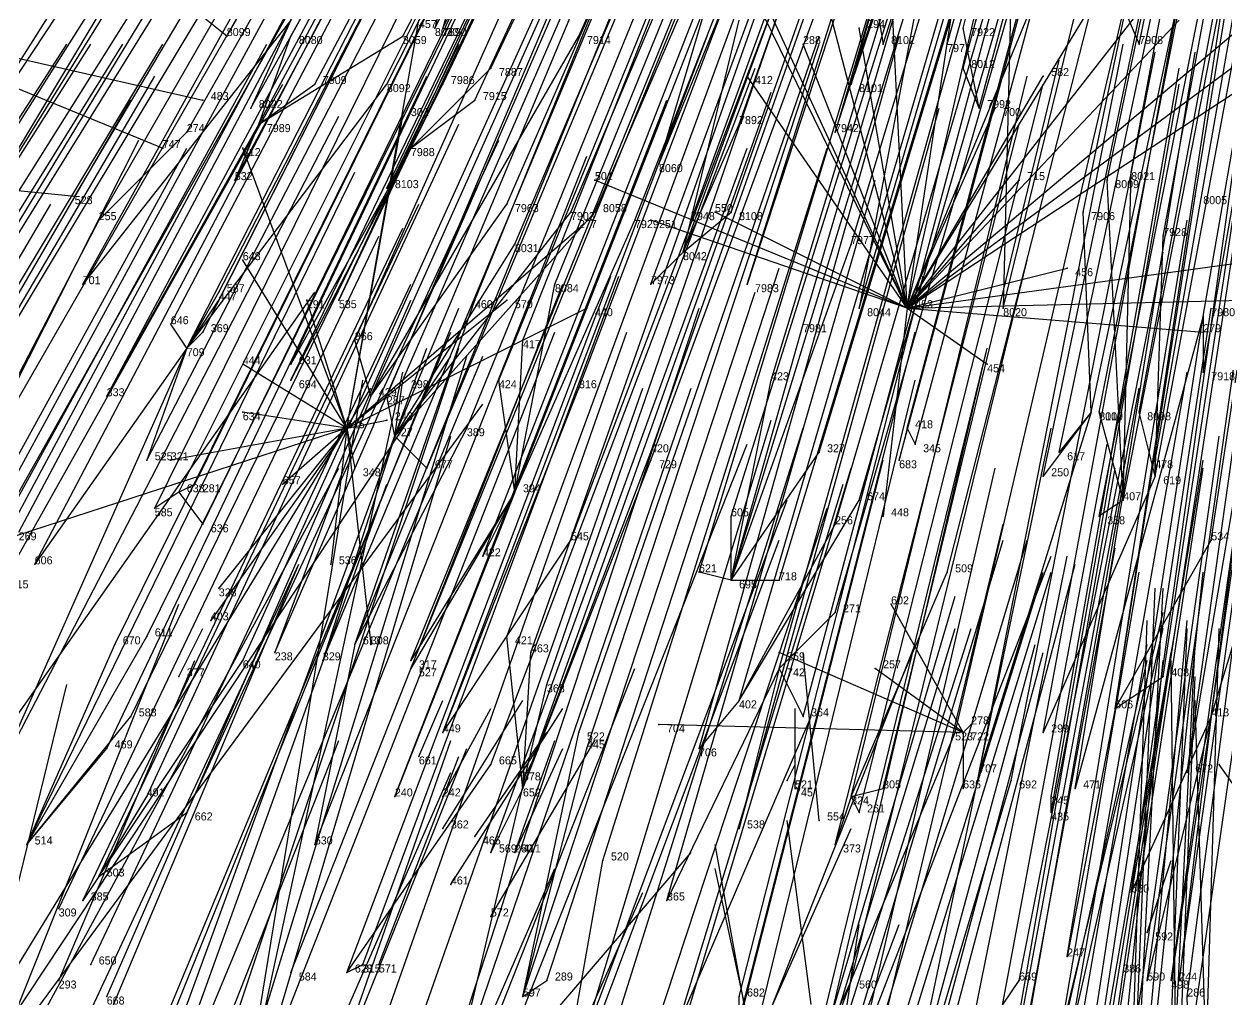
# Model space of a CAD drawing. Extents: x -0.5 to 0.59, y -0.5 to 0.59.
# Drawn here: x -0.2053 to -0.055, y -0.4354 to -0.3135 of the extents above; entities that cross this region are included whole.
import ezdxf

# ---------------------------------------------------------------- set-up
doc = ezdxf.new("R2010")
doc.units = 0
for name, color, linetype in [('Facilities', 3, 'CONTINUOUS'), ('Facilities_lines', 3, 'CONTINUOUS'), ('Normals', 1, 'CONTINUOUS'), ('Source_points', 5, 'CONTINUOUS'), ('Text', 3, 'CONTINUOUS')]:
    doc.layers.add(name, color=color, linetype=linetype)

msp = doc.modelspace()

# ---------------------------------------------------------------- linework, layer by layer
at = {"layer": 'Facilities', "color": 3}
for p in [(-0.18, -0.315, -0.907), (-0.09, -0.316, -0.823), (-0.086, -0.324, -0.838), (-0.176, -0.326, -0.926), (-0.157, -0.329, -0.912), (-0.196, -0.338, -0.977), (-0.123, -0.342, -0.91), (-0.095, -0.349, -1.25), (-0.058, -0.35, -0.886), (-0.185, -0.354, -1), (-0.162, -0.36, -0.986), (-0.072, -0.362, -0.923), (-0.165, -0.364, -1.25), (-0.159, -0.365, -0.995), (-0.095, -0.364, -0.94), (-0.064, -0.37, -0.939), (-0.186, -0.372, -1.039), (-0.144, -0.372, -0.996), (-0.068, -0.373, -0.947), (-0.117, -0.383, -1.002), (-0.164, -0.391, -1.06), (-0.186, -0.395, -1.25), (-0.111, -0.394, -1.024), (-0.116, -0.398, -1.036), (-0.069, -0.399, -1.012), (-0.057, -0.4, -1.009), (-0.153, -0.402, -1.076), (-0.088, -0.402, -1.25), (-0.156, -0.405, -1.25), (-0.143, -0.408, -1.25), (-0.11, -0.408, -1.25), (-0.153, -0.41, -1.25), (-0.143, -0.409, -1.084), (-0.109, -0.409, -1.25), (-0.102, -0.41, -1.058), (-0.106, -0.413, -1.25), (-0.077, -0.412, -1.049), (-0.153, -0.414, -1.25), (-0.205, -0.416, -1.159), (-0.149, -0.415, -1.25), (-0.144, -0.417, -1.25), (-0.196, -0.42, -1.159), (-0.152, -0.421, -1.25), (-0.201, -0.424, -1.174), (-0.147, -0.425, -1.25), (-0.065, -0.427, -1.25), (-0.197, -0.431, -1.184), (-0.161, -0.431, -1.25), (-0.172, -0.432, -1.162), (-0.165, -0.432, -1.156), (-0.201, -0.433, -1.25), (-0.102, -0.433, -1.113), (-0.195, -0.435, -1.193), (-0.143, -0.435, -1.145)]:
    msp.add_point(p, dxfattribs=at)
at = {"layer": 'Facilities_lines', "color": 3}
for p, q in [((-0.146, -0.278, -0.785), (-0.154, -0.314, -0.875)), ((-0.096, -0.288, -0.759), (-0.115, -0.346, -0.912)), ((-0.095, -0.349, -1.25), (-0.052, -0.294, -1.25)), ((-0.091, -0.296, -0.774), (-0.101, -0.349, -0.908)), ((-0.095, -0.349, -1.25), (-0.087, -0.296, -1.25)), ((-0.095, -0.349, -1.25), (-0.108, -0.299, -1.25)), ((-0.095, -0.349, -1.25), (-0.119, -0.3, -1.25)), ((-0.095, -0.349, -1.25), (-0.038, -0.301, -1.25)), ((-0.15, -0.303, -0.845), (-0.153, -0.314, -0.874)), ((-0.095, -0.349, -1.25), (-0.076, -0.303, -1.25)), ((-0.118, -0.304, -0.814), (-0.126, -0.331, -0.886)), ((-0.095, -0.349, -1.25), (-0.114, -0.308, -1.25)), ((-0.095, -0.349, -1.25), (-0.097, -0.308, -1.25)), ((-0.095, -0.349, -1.25), (-0.07, -0.308, -1.25)), ((-0.082, -0.308, -0.797), (-0.083, -0.349, -0.898)), ((-0.095, -0.349, -1.25), (-0.041, -0.309, -1.25)), ((-0.069, -0.309, -0.792), (-0.066, -0.316, -0.807)), ((-0.18, -0.315, -0.907), (-0.185, -0.311, -0.904)), ((-0.099, -0.31, -0.813), (-0.104, -0.327, -0.857)), ((-0.099, -0.31, -0.813), (-0.102, -0.321, -0.843)), ((-0.099, -0.31, -0.813), (-0.098, -0.316, -0.827)), ((-0.095, -0.349, -1.25), (-0.086, -0.31, -1.25)), ((-0.227, -0.313, -1.25), (-0.183, -0.323, -1.25)), ((-0.227, -0.313, -1.25), (-0.188, -0.329, -1.25)), ((-0.172, -0.313, -0.892), (-0.198, -0.346, -0.996)), ((-0.172, -0.313, -0.892), (-0.177, -0.324, -0.922)), ((-0.165, -0.364, -1.25), (-0.156, -0.313, -1.25)), ((-0.123, -0.342, -0.91), (-0.116, -0.313, -0.834)), ((-0.095, -0.349, -1.25), (-0.101, -0.314, -1.25)), ((-0.095, -0.349, -1.25), (-0.061, -0.313, -1.25)), ((-0.086, -0.324, -0.838), (-0.088, -0.314, -0.815)), ((-0.176, -0.326, -0.926), (-0.158, -0.315, -0.881)), ((-0.176, -0.326, -0.926), (-0.172, -0.315, -0.897)), ((-0.162, -0.36, -0.986), (-0.136, -0.315, -0.858)), ((-0.095, -0.349, -1.25), (-0.108, -0.316, -1.25)), ((-0.157, -0.329, -0.912), (-0.147, -0.319, -0.879)), ((-0.095, -0.349, -1.25), (-0.115, -0.32, -1.25)), ((-0.095, -0.349, -1.25), (-0.078, -0.32, -1.25)), ((-0.086, -0.324, -0.838), (-0.088, -0.319, -0.827)), ((-0.185, -0.354, -1), (-0.16, -0.321, -0.897)), ((-0.176, -0.326, -0.926), (-0.169, -0.321, -0.906)), ((-0.157, -0.329, -0.912), (-0.153, -0.321, -0.888)), ((-0.157, -0.329, -0.912), (-0.149, -0.323, -0.889)), ((-0.095, -0.349, -1.25), (-0.054, -0.322, -1.25)), ((-0.095, -0.349, -1.25), (-0.084, -0.324, -1.25)), ((-0.176, -0.326, -0.926), (-0.195, -0.36, -1.024)), ((-0.176, -0.326, -0.926), (-0.179, -0.333, -0.945)), ((-0.165, -0.364, -1.25), (-0.158, -0.325, -1.25)), ((-0.123, -0.342, -0.91), (-0.116, -0.326, -0.864)), ((-0.196, -0.338, -0.977), (-0.185, -0.327, -0.939)), ((-0.165, -0.364, -1.25), (-0.178, -0.329, -1.25)), ((-0.157, -0.329, -0.912), (-0.172, -0.358, -0.993)), ((-0.157, -0.329, -0.912), (-0.172, -0.356, -0.987)), ((-0.157, -0.329, -0.912), (-0.166, -0.348, -0.965)), ((-0.157, -0.329, -0.912), (-0.16, -0.334, -0.925)), ((-0.068, -0.373, -0.947), (-0.067, -0.332, -0.847)), ((-0.095, -0.349, -1.25), (-0.134, -0.333, -1.25)), ((-0.095, -0.349, -1.25), (-0.081, -0.333, -1.25)), ((-0.068, -0.373, -0.947), (-0.07, -0.333, -0.851)), ((-0.209, -0.334, -0.984), (-0.199, -0.335, -0.975)), ((-0.069, -0.399, -1.012), (-0.059, -0.335, -0.851)), ((-0.162, -0.36, -0.986), (-0.145, -0.336, -0.915)), ((-0.196, -0.338, -0.977), (-0.222, -0.388, -1.119)), ((-0.159, -0.365, -0.995), (-0.137, -0.337, -0.91)), ((-0.159, -0.365, -0.995), (-0.134, -0.337, -0.906)), ((-0.144, -0.372, -0.996), (-0.129, -0.338, -0.905)), ((-0.095, -0.349, -1.25), (-0.127, -0.338, -1.25)), ((-0.123, -0.342, -0.91), (-0.117, -0.337, -0.892)), ((-0.123, -0.342, -0.91), (-0.122, -0.338, -0.897)), ((-0.095, -0.349, -1.25), (-0.119, -0.337, -1.25)), ((-0.072, -0.362, -0.923), (-0.073, -0.337, -0.862)), ((-0.165, -0.364, -1.25), (-0.136, -0.339, -1.25)), ((-0.159, -0.365, -0.995), (-0.144, -0.341, -0.926)), ((-0.117, -0.383, -1.002), (-0.102, -0.341, -0.889)), ((-0.064, -0.37, -0.939), (-0.063, -0.34, -0.864)), ((-0.123, -0.342, -0.91), (-0.127, -0.346, -0.92)), ((-0.165, -0.364, -1.25), (-0.178, -0.343, -1.25)), ((-0.095, -0.349, -1.25), (-0.051, -0.343, -1.25)), ((-0.095, -0.349, -1.25), (-0.075, -0.344, -1.25)), ((-0.185, -0.354, -1), (-0.181, -0.347, -0.978)), ((-0.144, -0.372, -0.996), (-0.139, -0.346, -0.933)), ((-0.185, -0.354, -1), (-0.181, -0.348, -0.981)), ((-0.165, -0.364, -1.25), (-0.17, -0.348, -1.25)), ((-0.165, -0.364, -1.25), (-0.145, -0.348, -1.25)), ((-0.164, -0.391, -1.06), (-0.149, -0.348, -0.948)), ((-0.095, -0.349, -1.25), (-0.053, -0.348, -1.25)), ((-0.05, -0.348, -0.879), (-0.06, -0.407, -1.028)), ((-0.165, -0.364, -1.25), (-0.135, -0.349, -1.25)), ((-0.095, -0.349, -1.25), (-0.098, -0.375, -1.25)), ((-0.095, -0.349, -1.25), (-0.058, -0.352, -1.25)), ((-0.095, -0.349, -1.25), (-0.085, -0.356, -1.25)), ((-0.058, -0.35, -0.886), (-0.074, -0.409, -1.038)), ((-0.058, -0.35, -0.886), (-0.058, -0.357, -0.905)), ((-0.185, -0.354, -1), (-0.187, -0.351, -0.994)), ((-0.117, -0.383, -1.002), (-0.108, -0.351, -0.919)), ((-0.185, -0.354, -1), (-0.183, -0.352, -0.991)), ((-0.162, -0.36, -0.986), (-0.164, -0.353, -0.973)), ((-0.144, -0.372, -0.996), (-0.143, -0.353, -0.954)), ((-0.185, -0.354, -1), (-0.209, -0.408, -1.145)), ((-0.185, -0.354, -1), (-0.204, -0.381, -1.081)), ((-0.185, -0.354, -1), (-0.19, -0.368, -1.034)), ((-0.165, -0.364, -1.25), (-0.178, -0.356, -1.25)), ((-0.159, -0.365, -0.995), (-0.158, -0.358, -0.978)), ((-0.153, -0.402, -1.076), (-0.136, -0.359, -0.96)), ((-0.144, -0.372, -0.996), (-0.146, -0.358, -0.968)), ((-0.117, -0.383, -1.002), (-0.112, -0.358, -0.938)), ((-0.162, -0.36, -0.986), (-0.174, -0.392, -1.073)), ((-0.159, -0.365, -0.995), (-0.16, -0.36, -0.986)), ((-0.165, -0.364, -1.25), (-0.178, -0.362, -1.25)), ((-0.072, -0.362, -0.923), (-0.086, -0.407, -1.04)), ((-0.072, -0.362, -0.923), (-0.078, -0.37, -0.944)), ((-0.072, -0.362, -0.923), (-0.076, -0.367, -0.938)), ((-0.068, -0.373, -0.947), (-0.071, -0.362, -0.923)), ((-0.064, -0.37, -0.939), (-0.066, -0.362, -0.92)), ((-0.057, -0.4, -1.009), (-0.052, -0.362, -0.916)), ((-0.165, -0.364, -1.25), (-0.16, -0.363, -1.25)), ((-0.165, -0.364, -1.25), (-0.208, -0.378, -1.25)), ((-0.165, -0.364, -1.25), (-0.187, -0.368, -1.25)), ((-0.165, -0.364, -1.25), (-0.182, -0.388, -1.25)), ((-0.165, -0.364, -1.25), (-0.181, -0.384, -1.25)), ((-0.165, -0.364, -1.25), (-0.173, -0.371, -1.25)), ((-0.159, -0.365, -0.995), (-0.168, -0.393, -1.068)), ((-0.165, -0.364, -1.25), (-0.167, -0.381, -1.25)), ((-0.165, -0.364, -1.25), (-0.162, -0.391, -1.25)), ((-0.165, -0.364, -1.25), (-0.164, -0.369, -1.25)), ((-0.164, -0.391, -1.06), (-0.15, -0.364, -0.985)), ((-0.159, -0.365, -0.995), (-0.155, -0.369, -1.001)), ((-0.095, -0.364, -0.94), (-0.096, -0.368, -0.951)), ((-0.095, -0.364, -0.94), (-0.094, -0.366, -0.946)), ((-0.143, -0.409, -1.084), (-0.127, -0.367, -0.97)), ((-0.143, -0.409, -1.084), (-0.127, -0.368, -0.973)), ((-0.117, -0.383, -1.002), (-0.106, -0.367, -0.955)), ((-0.064, -0.37, -0.939), (-0.064, -0.368, -0.935)), ((-0.186, -0.372, -1.039), (-0.184, -0.371, -1.036)), ((-0.064, -0.37, -0.939), (-0.078, -0.402, -1.023)), ((-0.186, -0.372, -1.039), (-0.189, -0.374, -1.048)), ((-0.186, -0.372, -1.039), (-0.183, -0.376, -1.046)), ((-0.144, -0.372, -0.996), (-0.159, -0.41, -1.099)), ((-0.144, -0.372, -0.996), (-0.157, -0.393, -1.058)), ((-0.144, -0.372, -0.996), (-0.157, -0.394, -1.061)), ((-0.144, -0.372, -0.996), (-0.148, -0.38, -1.019)), ((-0.116, -0.398, -1.036), (-0.101, -0.373, -0.965)), ((-0.068, -0.373, -0.947), (-0.071, -0.375, -0.954)), ((-0.117, -0.383, -1.002), (-0.117, -0.375, -0.981)), ((-0.116, -0.398, -1.036), (-0.104, -0.376, -0.974)), ((-0.057, -0.4, -1.009), (-0.05, -0.377, -0.951)), ((-0.153, -0.402, -1.076), (-0.137, -0.378, -1.004)), ((-0.069, -0.399, -1.012), (-0.057, -0.378, -0.955)), ((-0.117, -0.383, -1.002), (-0.121, -0.382, -1.001)), ((-0.117, -0.383, -1.002), (-0.111, -0.383, -0.996)), ((-0.102, -0.41, -1.058), (-0.09, -0.382, -0.98)), ((-0.088, -0.402, -1.25), (-0.097, -0.386, -1.25)), ((-0.111, -0.394, -1.024), (-0.104, -0.387, -1)), ((-0.205, -0.416, -1.159), (-0.19, -0.39, -1.084)), ((-0.143, -0.409, -1.084), (-0.145, -0.39, -1.04)), ((-0.205, -0.416, -1.159), (-0.194, -0.391, -1.09)), ((-0.164, -0.391, -1.06), (-0.169, -0.416, -1.123)), ((-0.143, -0.409, -1.084), (-0.142, -0.392, -1.042)), ((-0.088, -0.402, -1.25), (-0.111, -0.392, -1.25)), ((-0.196, -0.42, -1.159), (-0.178, -0.393, -1.079)), ((-0.111, -0.394, -1.024), (-0.125, -0.423, -1.102)), ((-0.111, -0.394, -1.024), (-0.116, -0.414, -1.074)), ((-0.111, -0.394, -1.024), (-0.108, -0.4, -1.036)), ((-0.088, -0.402, -1.25), (-0.099, -0.394, -1.25)), ((-0.069, -0.399, -1.012), (-0.063, -0.395, -0.999)), ((-0.152, -0.447, -1.18), (-0.14, -0.396, -1.051)), ((-0.116, -0.398, -1.036), (-0.121, -0.404, -1.055)), ((-0.069, -0.399, -1.012), (-0.075, -0.43, -1.091)), ((-0.205, -0.416, -1.159), (-0.192, -0.4, -1.109)), ((-0.088, -0.402, -1.25), (-0.126, -0.401, -1.25)), ((-0.088, -0.402, -1.25), (-0.087, -0.401, -1.25)), ((-0.057, -0.4, -1.009), (-0.067, -0.422, -1.068)), ((-0.057, -0.4, -1.009), (-0.065, -0.433, -1.094)), ((-0.057, -0.4, -1.009), (-0.062, -0.433, -1.094)), ((-0.057, -0.4, -1.009), (-0.061, -0.433, -1.093)), ((-0.143, -0.435, -1.145), (-0.136, -0.402, -1.062)), ((-0.102, -0.433, -1.113), (-0.089, -0.402, -1.03)), ((-0.088, -0.402, -1.25), (-0.088, -0.409, -1.25)), ((-0.205, -0.416, -1.159), (-0.195, -0.404, -1.121)), ((-0.143, -0.435, -1.145), (-0.135, -0.404, -1.065)), ((-0.165, -0.432, -1.156), (-0.147, -0.406, -1.078)), ((-0.049, -0.416, -1.25), (-0.056, -0.406, -1.25)), ((-0.096, -0.455, -1.162), (-0.082, -0.408, -1.041)), ((-0.196, -0.42, -1.159), (-0.19, -0.41, -1.13)), ((-0.143, -0.409, -1.084), (-0.147, -0.417, -1.105)), ((-0.102, -0.41, -1.058), (-0.104, -0.416, -1.072)), ((-0.102, -0.41, -1.058), (-0.098, -0.409, -1.051)), ((-0.102, -0.41, -1.058), (-0.101, -0.412, -1.06)), ((-0.077, -0.412, -1.049), (-0.077, -0.41, -1.044)), ((-0.196, -0.42, -1.159), (-0.185, -0.412, -1.13)), ((-0.144, -0.417, -1.25), (-0.144, -0.417, -1.25)), ((-0.139, -0.452, -1.182), (-0.133, -0.418, -1.096)), ((-0.196, -0.42, -1.159), (-0.198, -0.423, -1.167)), ((-0.165, -0.432, -1.156), (-0.163, -0.431, -1.153)), ((-0.072, -0.46, -1.165), (-0.068, -0.432, -1.093)), ((-0.143, -0.435, -1.145), (-0.14, -0.433, -1.137)), ((-0.102, -0.433, -1.113), (-0.107, -0.444, -1.142)), ((-0.102, -0.433, -1.113), (-0.106, -0.444, -1.142)), ((-0.096, -0.455, -1.162), (-0.081, -0.433, -1.101)), ((-0.116, -0.448, -1.157), (-0.116, -0.435, -1.125)), ((-0.059, -0.468, -1.179), (-0.06, -0.435, -1.097))]:
    msp.add_line(p, q, dxfattribs=at)
at = {"layer": 'Normals', "color": 1}
for p, q in [((-0.088, -0.314, -0.815), (-0.065, -0.224, -0.852)), ((-0.066, -0.316, -0.807), (-0.047, -0.225, -0.844)), ((-0.098, -0.316, -0.827), (-0.069, -0.227, -0.863)), ((-0.09, -0.316, -0.823), (-0.065, -0.227, -0.858)), ((-0.088, -0.319, -0.827), (-0.064, -0.229, -0.863)), ((-0.154, -0.314, -0.875), (-0.112, -0.231, -0.912)), ((-0.153, -0.314, -0.874), (-0.112, -0.231, -0.912)), ((-0.136, -0.315, -0.858), (-0.098, -0.23, -0.895)), ((-0.18, -0.315, -0.907), (-0.133, -0.234, -0.943)), ((-0.172, -0.315, -0.897), (-0.127, -0.234, -0.934)), ((-0.158, -0.315, -0.881), (-0.115, -0.233, -0.918)), ((-0.102, -0.321, -0.843), (-0.072, -0.233, -0.879)), ((-0.086, -0.324, -0.838), (-0.062, -0.234, -0.874)), ((-0.147, -0.319, -0.879), (-0.107, -0.235, -0.916)), ((-0.153, -0.321, -0.888), (-0.113, -0.237, -0.925)), ((-0.169, -0.321, -0.906), (-0.125, -0.238, -0.943)), ((-0.16, -0.321, -0.897), (-0.118, -0.238, -0.934)), ((-0.116, -0.326, -0.864), (-0.085, -0.238, -0.901)), ((-0.104, -0.327, -0.857), (-0.075, -0.238, -0.894)), ((-0.149, -0.323, -0.889), (-0.11, -0.239, -0.926)), ((-0.067, -0.332, -0.847), (-0.05, -0.241, -0.884)), ((-0.177, -0.324, -0.922), (-0.132, -0.243, -0.96)), ((-0.07, -0.333, -0.851), (-0.051, -0.242, -0.888)), ((-0.059, -0.335, -0.851), (-0.044, -0.243, -0.888)), ((-0.176, -0.326, -0.926), (-0.132, -0.244, -0.963)), ((-0.185, -0.327, -0.939), (-0.139, -0.246, -0.976)), ((-0.157, -0.329, -0.912), (-0.117, -0.245, -0.949)), ((-0.126, -0.331, -0.886), (-0.091, -0.245, -0.924)), ((-0.073, -0.337, -0.862), (-0.054, -0.246, -0.9)), ((-0.117, -0.337, -0.892), (-0.086, -0.249, -0.929)), ((-0.063, -0.34, -0.864), (-0.046, -0.248, -0.901)), ((-0.16, -0.334, -0.925), (-0.12, -0.25, -0.962)), ((-0.122, -0.338, -0.897), (-0.09, -0.25, -0.934)), ((-0.214, -0.331, -0.984), (-0.164, -0.252, -1.022)), ((-0.179, -0.333, -0.945), (-0.135, -0.251, -0.982)), ((-0.145, -0.336, -0.915), (-0.108, -0.251, -0.952)), ((-0.137, -0.337, -0.91), (-0.101, -0.252, -0.947)), ((-0.134, -0.337, -0.906), (-0.097, -0.251, -0.943)), ((-0.129, -0.338, -0.905), (-0.095, -0.251, -0.941)), ((-0.102, -0.341, -0.889), (-0.075, -0.252, -0.927)), ((-0.209, -0.334, -0.984), (-0.161, -0.254, -1.022)), ((-0.123, -0.342, -0.91), (-0.091, -0.255, -0.947)), ((-0.199, -0.335, -0.975), (-0.152, -0.256, -1.013)), ((-0.144, -0.341, -0.926), (-0.108, -0.256, -0.963)), ((-0.196, -0.338, -0.977), (-0.15, -0.258, -1.014)), ((-0.115, -0.346, -0.912), (-0.087, -0.258, -0.95)), ((-0.058, -0.35, -0.886), (-0.042, -0.258, -0.924)), ((-0.127, -0.346, -0.92), (-0.095, -0.259, -0.958)), ((-0.083, -0.349, -0.898), (-0.061, -0.259, -0.936)), ((-0.139, -0.346, -0.933), (-0.104, -0.26, -0.97)), ((-0.101, -0.349, -0.908), (-0.075, -0.26, -0.946)), ((-0.149, -0.348, -0.948), (-0.114, -0.262, -0.985)), ((-0.108, -0.351, -0.919), (-0.082, -0.263, -0.957)), ((-0.181, -0.347, -0.978), (-0.138, -0.264, -1.015)), ((-0.166, -0.348, -0.965), (-0.127, -0.264, -1.002)), ((-0.198, -0.346, -0.996), (-0.153, -0.265, -1.033)), ((-0.181, -0.348, -0.981), (-0.139, -0.265, -1.018)), ((-0.058, -0.357, -0.905), (-0.042, -0.266, -0.942)), ((-0.143, -0.353, -0.954), (-0.109, -0.267, -0.991)), ((-0.187, -0.351, -0.994), (-0.144, -0.269, -1.032)), ((-0.183, -0.352, -0.991), (-0.141, -0.269, -1.028)), ((-0.164, -0.353, -0.973), (-0.126, -0.268, -1.009)), ((-0.112, -0.358, -0.938), (-0.085, -0.269, -0.975)), ((-0.185, -0.354, -1), (-0.143, -0.272, -1.037)), ((-0.172, -0.356, -0.987), (-0.132, -0.272, -1.025)), ((-0.146, -0.358, -0.968), (-0.111, -0.272, -1.005)), ((-0.136, -0.359, -0.96), (-0.103, -0.272, -0.997)), ((-0.072, -0.362, -0.923), (-0.053, -0.272, -0.961)), ((-0.071, -0.362, -0.923), (-0.053, -0.271, -0.961)), ((-0.066, -0.362, -0.92), (-0.049, -0.271, -0.957)), ((-0.158, -0.358, -0.978), (-0.121, -0.273, -1.015)), ((-0.172, -0.358, -0.993), (-0.132, -0.275, -1.031)), ((-0.162, -0.36, -0.986), (-0.124, -0.275, -1.023)), ((-0.16, -0.36, -0.986), (-0.124, -0.275, -1.023)), ((-0.095, -0.364, -0.94), (-0.071, -0.274, -0.978)), ((-0.195, -0.36, -1.024), (-0.151, -0.278, -1.061)), ((-0.15, -0.364, -0.985), (-0.115, -0.278, -1.022)), ((-0.106, -0.367, -0.955), (-0.079, -0.278, -0.992)), ((-0.094, -0.366, -0.946), (-0.07, -0.277, -0.984)), ((-0.076, -0.367, -0.938), (-0.057, -0.277, -0.975)), ((-0.064, -0.368, -0.935), (-0.048, -0.277, -0.972)), ((-0.218, -0.358, -1.048), (-0.17, -0.279, -1.085)), ((-0.159, -0.365, -0.995), (-0.123, -0.279, -1.032)), ((-0.127, -0.367, -0.97), (-0.096, -0.279, -1.007)), ((-0.096, -0.368, -0.951), (-0.072, -0.279, -0.989)), ((-0.078, -0.37, -0.944), (-0.059, -0.279, -0.981)), ((-0.064, -0.37, -0.939), (-0.047, -0.279, -0.976)), ((-0.127, -0.368, -0.973), (-0.095, -0.281, -1.01)), ((-0.068, -0.373, -0.947), (-0.05, -0.281, -0.984)), ((-0.155, -0.369, -1.001), (-0.119, -0.283, -1.038)), ((-0.101, -0.373, -0.965), (-0.075, -0.283, -1.002)), ((-0.071, -0.375, -0.954), (-0.053, -0.284, -0.991)), ((-0.19, -0.368, -1.034), (-0.147, -0.285, -1.071)), ((-0.144, -0.372, -0.996), (-0.11, -0.285, -1.033)), ((-0.228, -0.365, -1.075), (-0.179, -0.286, -1.113)), ((-0.117, -0.375, -0.981), (-0.089, -0.286, -1.019)), ((-0.104, -0.376, -0.974), (-0.078, -0.287, -1.012)), ((-0.057, -0.378, -0.955), (-0.043, -0.286, -0.992)), ((-0.232, -0.367, -1.085), (-0.182, -0.288, -1.122)), ((-0.186, -0.372, -1.039), (-0.144, -0.288, -1.075)), ((-0.184, -0.371, -1.036), (-0.143, -0.288, -1.073)), ((-0.189, -0.374, -1.048), (-0.148, -0.291, -1.085)), ((-0.137, -0.378, -1.004), (-0.104, -0.291, -1.042)), ((-0.229, -0.371, -1.091), (-0.18, -0.293, -1.129)), ((-0.208, -0.373, -1.068), (-0.164, -0.292, -1.106)), ((-0.183, -0.376, -1.046), (-0.142, -0.292, -1.082)), ((-0.148, -0.38, -1.019), (-0.114, -0.293, -1.056)), ((-0.121, -0.382, -1.001), (-0.094, -0.293, -1.038)), ((-0.09, -0.382, -0.98), (-0.067, -0.292, -1.017)), ((-0.111, -0.383, -0.996), (-0.084, -0.294, -1.033)), ((-0.206, -0.377, -1.075), (-0.163, -0.296, -1.112)), ((-0.117, -0.383, -1.002), (-0.09, -0.295, -1.039)), ((-0.104, -0.387, -1), (-0.078, -0.297, -1.038)), ((-0.204, -0.381, -1.081), (-0.161, -0.299, -1.118)), ((-0.244, -0.377, -1.123), (-0.193, -0.3, -1.16)), ((-0.21, -0.382, -1.09), (-0.166, -0.3, -1.127)), ((-0.145, -0.39, -1.04), (-0.113, -0.303, -1.077)), ((-0.063, -0.395, -0.999), (-0.049, -0.303, -1.036)), ((-0.227, -0.385, -1.116), (-0.179, -0.305, -1.153)), ((-0.164, -0.391, -1.06), (-0.129, -0.305, -1.097)), ((-0.142, -0.392, -1.042), (-0.111, -0.304, -1.079)), ((-0.111, -0.394, -1.024), (-0.086, -0.305, -1.061)), ((-0.222, -0.388, -1.119), (-0.176, -0.308, -1.156)), ((-0.215, -0.388, -1.11), (-0.17, -0.308, -1.147)), ((-0.194, -0.391, -1.09), (-0.153, -0.308, -1.128)), ((-0.19, -0.39, -1.084), (-0.149, -0.307, -1.121)), ((-0.174, -0.392, -1.073), (-0.137, -0.307, -1.11)), ((-0.168, -0.393, -1.068), (-0.132, -0.307, -1.105)), ((-0.157, -0.393, -1.058), (-0.122, -0.307, -1.095)), ((-0.157, -0.394, -1.061), (-0.122, -0.308, -1.098)), ((-0.069, -0.399, -1.012), (-0.055, -0.307, -1.049)), ((-0.057, -0.4, -1.009), (-0.044, -0.308, -1.046)), ((-0.236, -0.388, -1.134), (-0.187, -0.309, -1.171)), ((-0.178, -0.393, -1.079), (-0.14, -0.309, -1.116)), ((-0.14, -0.396, -1.051), (-0.11, -0.309, -1.088)), ((-0.116, -0.398, -1.036), (-0.09, -0.309, -1.074)), ((-0.108, -0.4, -1.036), (-0.084, -0.31, -1.072)), ((-0.078, -0.402, -1.023), (-0.061, -0.31, -1.06)), ((-0.089, -0.402, -1.03), (-0.068, -0.312, -1.067)), ((-0.101, -0.314, -1.25), (-0.101, -0.314, -1.15)), ((-0.153, -0.402, -1.076), (-0.12, -0.315, -1.113)), ((-0.136, -0.402, -1.062), (-0.106, -0.315, -1.099)), ((-0.121, -0.404, -1.055), (-0.096, -0.315, -1.092)), ((-0.06, -0.407, -1.028), (-0.047, -0.315, -1.066)), ((-0.25, -0.394, -1.166), (-0.2, -0.316, -1.203)), ((-0.247, -0.395, -1.163), (-0.197, -0.316, -1.2)), ((-0.242, -0.395, -1.157), (-0.193, -0.316, -1.194)), ((-0.236, -0.396, -1.153), (-0.188, -0.316, -1.189)), ((-0.22, -0.398, -1.136), (-0.175, -0.316, -1.173)), ((-0.192, -0.4, -1.109), (-0.151, -0.316, -1.145)), ((-0.135, -0.404, -1.065), (-0.106, -0.316, -1.102)), ((-0.108, -0.316, -1.25), (-0.108, -0.316, -1.15)), ((-0.086, -0.407, -1.04), (-0.068, -0.316, -1.077)), ((-0.082, -0.408, -1.041), (-0.064, -0.317, -1.078)), ((-0.074, -0.409, -1.038), (-0.059, -0.317, -1.076)), ((-0.098, -0.409, -1.051), (-0.076, -0.318, -1.087)), ((-0.236, -0.4, -1.161), (-0.189, -0.32, -1.198)), ((-0.195, -0.404, -1.121), (-0.155, -0.32, -1.158)), ((-0.147, -0.406, -1.078), (-0.114, -0.319, -1.115)), ((-0.115, -0.32, -1.25), (-0.115, -0.32, -1.15)), ((-0.102, -0.41, -1.058), (-0.08, -0.32, -1.094)), ((-0.078, -0.32, -1.25), (-0.078, -0.32, -1.15)), ((-0.077, -0.41, -1.044), (-0.061, -0.319, -1.082)), ((-0.219, -0.403, -1.146), (-0.173, -0.321, -1.182)), ((-0.101, -0.412, -1.06), (-0.078, -0.321, -1.096)), ((-0.077, -0.412, -1.049), (-0.061, -0.321, -1.087)), ((-0.239, -0.404, -1.173), (-0.192, -0.323, -1.209)), ((-0.183, -0.323, -1.25), (-0.183, -0.323, -1.15)), ((-0.159, -0.41, -1.099), (-0.125, -0.323, -1.136)), ((-0.143, -0.409, -1.084), (-0.112, -0.322, -1.121)), ((-0.116, -0.414, -1.074), (-0.091, -0.324, -1.11)), ((-0.084, -0.324, -1.25), (-0.084, -0.324, -1.15)), ((-0.209, -0.408, -1.145), (-0.166, -0.325, -1.182)), ((-0.19, -0.41, -1.13), (-0.151, -0.326, -1.167)), ((-0.158, -0.325, -1.25), (-0.158, -0.325, -1.15)), ((-0.104, -0.416, -1.072), (-0.081, -0.326, -1.109)), ((-0.236, -0.417, -1.197), (-0.191, -0.328, -1.212)), ((-0.23, -0.411, -1.177), (-0.185, -0.329, -1.213)), ((-0.188, -0.329, -1.25), (-0.188, -0.329, -1.15)), ((-0.185, -0.412, -1.13), (-0.146, -0.328, -1.167)), ((-0.178, -0.329, -1.25), (-0.178, -0.329, -1.15)), ((-0.147, -0.417, -1.105), (-0.115, -0.329, -1.142)), ((-0.133, -0.418, -1.096), (-0.105, -0.329, -1.133)), ((-0.169, -0.416, -1.123), (-0.135, -0.33, -1.16)), ((-0.067, -0.422, -1.068), (-0.054, -0.33, -1.106)), ((-0.205, -0.416, -1.159), (-0.164, -0.332, -1.196)), ((-0.134, -0.333, -1.25), (-0.134, -0.333, -1.15)), ((-0.125, -0.423, -1.102), (-0.099, -0.333, -1.139)), ((-0.081, -0.333, -1.25), (-0.081, -0.333, -1.15)), ((-0.251, -0.419, -1.22), (-0.202, -0.336, -1.193)), ((-0.196, -0.42, -1.159), (-0.156, -0.336, -1.196)), ((-0.127, -0.338, -1.25), (-0.127, -0.338, -1.15)), ((-0.119, -0.337, -1.25), (-0.119, -0.337, -1.15)), ((-0.075, -0.43, -1.091), (-0.06, -0.338, -1.128)), ((-0.198, -0.423, -1.167), (-0.158, -0.339, -1.205)), ((-0.136, -0.339, -1.25), (-0.136, -0.339, -1.15)), ((-0.201, -0.424, -1.174), (-0.161, -0.34, -1.211)), ((-0.068, -0.432, -1.093), (-0.054, -0.34, -1.13)), ((-0.065, -0.433, -1.094), (-0.052, -0.341, -1.131)), ((-0.062, -0.433, -1.094), (-0.049, -0.341, -1.131)), ((-0.061, -0.433, -1.093), (-0.048, -0.341, -1.13)), ((-0.081, -0.433, -1.101), (-0.063, -0.342, -1.139)), ((-0.178, -0.343, -1.25), (-0.178, -0.343, -1.15)), ((-0.14, -0.433, -1.137), (-0.111, -0.344, -1.174)), ((-0.102, -0.433, -1.113), (-0.08, -0.343, -1.15)), ((-0.075, -0.344, -1.25), (-0.075, -0.344, -1.15)), ((-0.06, -0.435, -1.097), (-0.048, -0.343, -1.134)), ((-0.165, -0.432, -1.156), (-0.132, -0.345, -1.193)), ((-0.163, -0.431, -1.153), (-0.131, -0.345, -1.191)), ((-0.116, -0.435, -1.125), (-0.093, -0.345, -1.162)), ((-0.226, -0.428, -1.209), (-0.169, -0.347, -1.226)), ((-0.197, -0.431, -1.184), (-0.157, -0.346, -1.218)), ((-0.172, -0.432, -1.162), (-0.138, -0.346, -1.2)), ((-0.143, -0.435, -1.145), (-0.114, -0.347, -1.182)), ((-0.195, -0.435, -1.193), (-0.157, -0.348, -1.221)), ((-0.17, -0.348, -1.25), (-0.17, -0.348, -1.15)), ((-0.145, -0.348, -1.25), (-0.145, -0.348, -1.15)), ((-0.187, -0.438, -1.191), (-0.151, -0.349, -1.218)), ((-0.15, -0.437, -1.155), (-0.121, -0.349, -1.193)), ((-0.135, -0.349, -1.25), (-0.135, -0.349, -1.15)), ((-0.095, -0.349, -1.25), (-0.095, -0.349, -1.15)), ((-0.072, -0.441, -1.118), (-0.058, -0.35, -1.155)), ((-0.071, -0.441, -1.117), (-0.057, -0.349, -1.154)), ((-0.189, -0.441, -1.2), (-0.152, -0.352, -1.227)), ((-0.174, -0.441, -1.186), (-0.139, -0.352, -1.215)), ((-0.161, -0.44, -1.171), (-0.13, -0.352, -1.208)), ((-0.117, -0.442, -1.144), (-0.094, -0.352, -1.181)), ((-0.058, -0.352, -1.25), (-0.058, -0.352, -1.15)), ((-0.189, -0.447, -1.214), (-0.155, -0.354, -1.228)), ((-0.182, -0.447, -1.206), (-0.151, -0.354, -1.229)), ((-0.107, -0.444, -1.142), (-0.085, -0.354, -1.179)), ((-0.106, -0.444, -1.142), (-0.085, -0.354, -1.18)), ((-0.207, -0.438, -1.212), (-0.152, -0.355, -1.224)), ((-0.185, -0.444, -1.204), (-0.148, -0.355, -1.23)), ((-0.179, -0.449, -1.208), (-0.15, -0.355, -1.227)), ((-0.178, -0.356, -1.25), (-0.178, -0.356, -1.15)), ((-0.085, -0.356, -1.25), (-0.085, -0.356, -1.15)), ((-0.179, -0.454, -1.222), (-0.158, -0.357, -1.221)), ((-0.076, -0.448, -1.137), (-0.06, -0.357, -1.174)), ((-0.214, -0.444, -1.233), (-0.162, -0.359, -1.227)), ((-0.179, -0.456, -1.225), (-0.163, -0.358, -1.209)), ((-0.16, -0.45, -1.195), (-0.128, -0.359, -1.218)), ((-0.152, -0.447, -1.18), (-0.122, -0.359, -1.217)), ((-0.116, -0.448, -1.157), (-0.094, -0.358, -1.194)), ((-0.083, -0.45, -1.144), (-0.066, -0.359, -1.181)), ((-0.207, -0.441, -1.218), (-0.148, -0.361, -1.227)), ((-0.178, -0.362, -1.25), (-0.178, -0.362, -1.15)), ((-0.16, -0.363, -1.25), (-0.16, -0.363, -1.15)), ((-0.139, -0.452, -1.182), (-0.112, -0.363, -1.218)), ((-0.18, -0.459, -1.232), (-0.152, -0.365, -1.21)), ((-0.165, -0.364, -1.25), (-0.165, -0.364, -1.15)), ((-0.136, -0.453, -1.182), (-0.108, -0.364, -1.219)), ((-0.096, -0.455, -1.162), (-0.077, -0.364, -1.2)), ((-0.069, -0.457, -1.156), (-0.056, -0.365, -1.193)), ((-0.151, -0.457, -1.204), (-0.115, -0.366, -1.225)), ((-0.087, -0.457, -1.163), (-0.07, -0.366, -1.2)), ((-0.187, -0.368, -1.25), (-0.187, -0.368, -1.15)), ((-0.121, -0.458, -1.184), (-0.098, -0.368, -1.222)), ((-0.073, -0.459, -1.162), (-0.058, -0.368, -1.2)), ((-0.062, -0.458, -1.156), (-0.049, -0.367, -1.194)), ((-0.211, -0.452, -1.247), (-0.166, -0.369, -1.215)), ((-0.164, -0.369, -1.25), (-0.164, -0.369, -1.15)), ((-0.129, -0.459, -1.193), (-0.102, -0.369, -1.225)), ((-0.105, -0.46, -1.178), (-0.084, -0.369, -1.216)), ((-0.085, -0.46, -1.169), (-0.069, -0.369, -1.207)), ((-0.072, -0.46, -1.165), (-0.058, -0.369, -1.203)), ((-0.191, -0.457, -1.239), (-0.16, -0.371, -1.199)), ((-0.173, -0.371, -1.25), (-0.173, -0.371, -1.15)), ((-0.132, -0.466, -1.21), (-0.103, -0.371, -1.225)), ((-0.084, -0.462, -1.174), (-0.068, -0.371, -1.211)), ((-0.145, -0.466, -1.221), (-0.11, -0.373, -1.224)), ((-0.136, -0.468, -1.22), (-0.105, -0.374, -1.227)), ((-0.098, -0.375, -1.25), (-0.098, -0.375, -1.15)), ((-0.105, -0.468, -1.2), (-0.083, -0.376, -1.231)), ((-0.146, -0.471, -1.232), (-0.111, -0.378, -1.222)), ((-0.111, -0.471, -1.211), (-0.083, -0.378, -1.234)), ((-0.108, -0.471, -1.209), (-0.08, -0.378, -1.231)), ((-0.113, -0.473, -1.25), (-0.077, -0.38, -1.242)), ((-0.094, -0.474, -1.209), (-0.075, -0.38, -1.237)), ((-0.086, -0.471, -1.198), (-0.069, -0.379, -1.231)), ((-0.206, -0.456, -1.25), (-0.171, -0.381, -1.193)), ((-0.203, -0.457, -1.25), (-0.171, -0.381, -1.192)), ((-0.167, -0.381, -1.25), (-0.167, -0.381, -1.15)), ((-0.099, -0.475, -1.213), (-0.074, -0.381, -1.236)), ((-0.107, -0.475, -1.219), (-0.078, -0.382, -1.237)), ((-0.106, -0.476, -1.22), (-0.077, -0.382, -1.238)), ((-0.082, -0.476, -1.207), (-0.066, -0.382, -1.239)), ((-0.068, -0.477, -1.205), (-0.058, -0.382, -1.235)), ((-0.181, -0.384, -1.25), (-0.181, -0.384, -1.15)), ((-0.068, -0.48, -1.211), (-0.063, -0.384, -1.238)), ((-0.068, -0.48, -1.212), (-0.064, -0.384, -1.239)), ((-0.21, -0.446, -1.25), (-0.186, -0.386, -1.174)), ((-0.117, -0.48, -1.235), (-0.089, -0.385, -1.247)), ((-0.097, -0.386, -1.25), (-0.097, -0.386, -1.15)), ((-0.086, -0.482, -1.224), (-0.063, -0.387, -1.244)), ((-0.186, -0.395, -1.25), (-0.183, -0.389, -1.15)), ((-0.182, -0.388, -1.25), (-0.182, -0.388, -1.15)), ((-0.118, -0.484, -1.25), (-0.089, -0.389, -1.26)), ((-0.117, -0.483, -1.244), (-0.087, -0.389, -1.252)), ((-0.085, -0.486, -1.25), (-0.063, -0.389, -1.253)), ((-0.069, -0.485, -1.224), (-0.06, -0.388, -1.246)), ((-0.068, -0.477, -1.25), (-0.065, -0.388, -1.204)), ((-0.064, -0.488, -1.25), (-0.06, -0.389, -1.237)), ((-0.059, -0.487, -1.226), (-0.056, -0.389, -1.248)), ((-0.162, -0.391, -1.25), (-0.162, -0.391, -1.15)), ((-0.13, -0.482, -1.248), (-0.094, -0.391, -1.228)), ((-0.111, -0.392, -1.25), (-0.111, -0.392, -1.15)), ((-0.106, -0.413, -1.25), (-0.108, -0.392, -1.152)), ((-0.105, -0.487, -1.246), (-0.079, -0.391, -1.253)), ((-0.104, -0.489, -1.25), (-0.078, -0.392, -1.257)), ((-0.082, -0.489, -1.239), (-0.065, -0.391, -1.25)), ((-0.079, -0.49, -1.25), (-0.062, -0.392, -1.25)), ((-0.064, -0.491, -1.25), (-0.059, -0.391, -1.253)), ((-0.201, -0.433, -1.25), (-0.184, -0.393, -1.16)), ((-0.087, -0.49, -1.246), (-0.065, -0.393, -1.248)), ((-0.073, -0.492, -1.244), (-0.063, -0.393, -1.253)), ((-0.061, -0.478, -1.25), (-0.062, -0.393, -1.197)), ((-0.159, -0.47, -1.239), (-0.129, -0.394, -1.181)), ((-0.099, -0.394, -1.25), (-0.099, -0.394, -1.15)), ((-0.063, -0.495, -1.246), (-0.059, -0.395, -1.251)), ((-0.21, -0.437, -1.25), (-0.2, -0.396, -1.159)), ((-0.156, -0.405, -1.25), (-0.153, -0.398, -1.15)), ((-0.153, -0.414, -1.25), (-0.143, -0.398, -1.152)), ((-0.056, -0.496, -1.249), (-0.059, -0.398, -1.233)), ((-0.153, -0.41, -1.25), (-0.147, -0.399, -1.151)), ((-0.152, -0.421, -1.25), (-0.138, -0.399, -1.154)), ((-0.109, -0.409, -1.25), (-0.109, -0.399, -1.151)), ((-0.141, -0.479, -1.249), (-0.107, -0.4, -1.199)), ((-0.126, -0.401, -1.25), (-0.126, -0.401, -1.15)), ((-0.087, -0.401, -1.25), (-0.087, -0.401, -1.15)), ((-0.149, -0.415, -1.25), (-0.14, -0.402, -1.151)), ((-0.088, -0.402, -1.25), (-0.088, -0.402, -1.15)), ((-0.181, -0.441, -1.25), (-0.166, -0.403, -1.159)), ((-0.168, -0.449, -1.25), (-0.152, -0.403, -1.162)), ((-0.164, -0.439, -1.25), (-0.15, -0.404, -1.157)), ((-0.147, -0.425, -1.25), (-0.134, -0.403, -1.153)), ((-0.144, -0.417, -1.25), (-0.139, -0.403, -1.151)), ((-0.144, -0.417, -1.25), (-0.138, -0.404, -1.151)), ((-0.143, -0.408, -1.25), (-0.141, -0.404, -1.15)), ((-0.161, -0.431, -1.25), (-0.151, -0.405, -1.154)), ((-0.177, -0.464, -1.25), (-0.152, -0.407, -1.171)), ((-0.11, -0.408, -1.25), (-0.109, -0.406, -1.15)), ((-0.056, -0.406, -1.25), (-0.056, -0.406, -1.15)), ((-0.088, -0.409, -1.25), (-0.088, -0.409, -1.15)), ((-0.107, -0.436, -1.25), (-0.11, -0.413, -1.153)), ((-0.126, -0.468, -1.25), (-0.102, -0.414, -1.169)), ((-0.115, -0.438, -1.25), (-0.119, -0.416, -1.152)), ((-0.146, -0.445, -1.25), (-0.122, -0.417, -1.157)), ((-0.162, -0.472, -1.246), (-0.139, -0.419, -1.165)), ((-0.114, -0.442, -1.25), (-0.119, -0.419, -1.153)), ((-0.065, -0.427, -1.25), (-0.062, -0.418, -1.15)), ((-0.149, -0.469, -1.25), (-0.128, -0.422, -1.164)), ((-0.107, -0.466, -1.25), (-0.101, -0.426, -1.158)), ((-0.107, -0.455, -1.25), (-0.096, -0.426, -1.155))]:
    msp.add_line(p, q, dxfattribs=at)
at = {"layer": 'Source_points', "color": 5}
for p in [(-0.154, -0.314, -0.875), (-0.153, -0.314, -0.874), (-0.101, -0.314, -1.25), (-0.088, -0.314, -0.815), (-0.172, -0.315, -0.897), (-0.158, -0.315, -0.881), (-0.136, -0.315, -0.858), (-0.108, -0.316, -1.25), (-0.098, -0.316, -0.827), (-0.066, -0.316, -0.807), (-0.147, -0.319, -0.879), (-0.115, -0.32, -1.25), (-0.088, -0.319, -0.827), (-0.078, -0.32, -1.25), (-0.169, -0.321, -0.906), (-0.16, -0.321, -0.897), (-0.153, -0.321, -0.888), (-0.102, -0.321, -0.843), (-0.183, -0.323, -1.25), (-0.149, -0.323, -0.889), (-0.177, -0.324, -0.922), (-0.084, -0.324, -1.25), (-0.158, -0.325, -1.25), (-0.116, -0.326, -0.864), (-0.185, -0.327, -0.939), (-0.104, -0.327, -0.857), (-0.188, -0.329, -1.25), (-0.178, -0.329, -1.25), (-0.126, -0.331, -0.886), (-0.067, -0.332, -0.847), (-0.179, -0.333, -0.945), (-0.134, -0.333, -1.25), (-0.081, -0.333, -1.25), (-0.07, -0.333, -0.851), (-0.199, -0.335, -0.975), (-0.16, -0.334, -0.925), (-0.059, -0.335, -0.851), (-0.145, -0.336, -0.915), (-0.137, -0.337, -0.91), (-0.134, -0.337, -0.906), (-0.129, -0.338, -0.905), (-0.127, -0.338, -1.25), (-0.122, -0.338, -0.897), (-0.119, -0.337, -1.25), (-0.117, -0.337, -0.892), (-0.073, -0.337, -0.862), (-0.136, -0.339, -1.25), (-0.144, -0.341, -0.926), (-0.102, -0.341, -0.889), (-0.063, -0.34, -0.864), (-0.178, -0.343, -1.25), (-0.075, -0.344, -1.25), (-0.198, -0.346, -0.996), (-0.181, -0.347, -0.978), (-0.139, -0.346, -0.933), (-0.127, -0.346, -0.92), (-0.115, -0.346, -0.912), (-0.181, -0.348, -0.981), (-0.17, -0.348, -1.25), (-0.166, -0.348, -0.965), (-0.149, -0.348, -0.948), (-0.145, -0.348, -1.25), (-0.135, -0.349, -1.25), (-0.101, -0.349, -0.908), (-0.083, -0.349, -0.898), (-0.187, -0.351, -0.994), (-0.108, -0.351, -0.919), (-0.183, -0.352, -0.991), (-0.164, -0.353, -0.973), (-0.143, -0.353, -0.954), (-0.058, -0.352, -1.25), (-0.178, -0.356, -1.25), (-0.172, -0.356, -0.987), (-0.085, -0.356, -1.25), (-0.058, -0.357, -0.905), (-0.172, -0.358, -0.993), (-0.158, -0.358, -0.978), (-0.146, -0.358, -0.968), (-0.136, -0.359, -0.96), (-0.112, -0.358, -0.938), (-0.195, -0.36, -1.024), (-0.16, -0.36, -0.986), (-0.178, -0.362, -1.25), (-0.071, -0.362, -0.923), (-0.066, -0.362, -0.92), (-0.16, -0.363, -1.25), (-0.15, -0.364, -0.985), (-0.094, -0.366, -0.946), (-0.19, -0.368, -1.034), (-0.187, -0.368, -1.25), (-0.127, -0.367, -0.97), (-0.127, -0.368, -0.973), (-0.106, -0.367, -0.955), (-0.096, -0.368, -0.951), (-0.076, -0.367, -0.938), (-0.064, -0.368, -0.935), (-0.164, -0.369, -1.25), (-0.155, -0.369, -1.001), (-0.184, -0.371, -1.036), (-0.173, -0.371, -1.25), (-0.078, -0.37, -0.944), (-0.189, -0.374, -1.048), (-0.101, -0.373, -0.965), (-0.117, -0.375, -0.981), (-0.098, -0.375, -1.25), (-0.071, -0.375, -0.954), (-0.183, -0.376, -1.046), (-0.104, -0.376, -0.974), (-0.137, -0.378, -1.004), (-0.057, -0.378, -0.955), (-0.148, -0.38, -1.019), (-0.204, -0.381, -1.081), (-0.167, -0.381, -1.25), (-0.121, -0.382, -1.001), (-0.111, -0.383, -0.996), (-0.09, -0.382, -0.98), (-0.181, -0.384, -1.25), (-0.097, -0.386, -1.25), (-0.104, -0.387, -1), (-0.182, -0.388, -1.25), (-0.19, -0.39, -1.084), (-0.145, -0.39, -1.04), (-0.194, -0.391, -1.09), (-0.174, -0.392, -1.073), (-0.162, -0.391, -1.25), (-0.142, -0.392, -1.042), (-0.111, -0.392, -1.25), (-0.178, -0.393, -1.079), (-0.168, -0.393, -1.068), (-0.157, -0.393, -1.058), (-0.157, -0.394, -1.061), (-0.099, -0.394, -1.25), (-0.063, -0.395, -0.999), (-0.14, -0.396, -1.051), (-0.192, -0.4, -1.109), (-0.126, -0.401, -1.25), (-0.108, -0.4, -1.036), (-0.087, -0.401, -1.25), (-0.136, -0.402, -1.062), (-0.089, -0.402, -1.03), (-0.078, -0.402, -1.023), (-0.195, -0.404, -1.121), (-0.135, -0.404, -1.065), (-0.121, -0.404, -1.055), (-0.147, -0.406, -1.078), (-0.086, -0.407, -1.04), (-0.06, -0.407, -1.028), (-0.056, -0.406, -1.25), (-0.082, -0.408, -1.041), (-0.19, -0.41, -1.13), (-0.159, -0.41, -1.099), (-0.098, -0.409, -1.051), (-0.088, -0.409, -1.25), (-0.077, -0.41, -1.044), (-0.074, -0.409, -1.038), (-0.185, -0.412, -1.13), (-0.101, -0.412, -1.06), (-0.116, -0.414, -1.074), (-0.169, -0.416, -1.123), (-0.104, -0.416, -1.072), (-0.147, -0.417, -1.105), (-0.144, -0.417, -1.25), (-0.133, -0.418, -1.096), (-0.067, -0.422, -1.068), (-0.198, -0.423, -1.167), (-0.125, -0.423, -1.102), (-0.163, -0.431, -1.153), (-0.075, -0.43, -1.091), (-0.068, -0.432, -1.093), (-0.14, -0.433, -1.137), (-0.081, -0.433, -1.101), (-0.065, -0.433, -1.094), (-0.062, -0.433, -1.094), (-0.061, -0.433, -1.093), (-0.116, -0.435, -1.125), (-0.06, -0.435, -1.097)]:
    msp.add_point(p, dxfattribs=at)

# ---------------------------------------------------------------- texts
at = {"layer": 'Text', "color": 3}
for s, p in [('8099', (-0.18, -0.315, -0.907)), ('457', (-0.156, -0.314, -1.25)), ('8033', (-0.154, -0.315, -0.875)), ('7890', (-0.153, -0.315, -0.874)), ('294', (-0.1, -0.314, -1.25)), ('7922', (-0.087, -0.315, -0.815)), ('8080', (-0.171, -0.316, -0.897)), ('8059', (-0.158, -0.316, -0.881)), ('7914', (-0.135, -0.316, -0.858)), ('288', (-0.108, -0.316, -1.25)), ('8102', (-0.097, -0.316, -0.827)), ('7908', (-0.066, -0.316, -0.807)), ('7971', (-0.09, -0.317, -0.823)), ('8012', (-0.087, -0.319, -0.827)), ('7909', (-0.168, -0.321, -0.906)), ('7986', (-0.152, -0.321, -0.888)), ('7887', (-0.146, -0.32, -0.879)), ('412', (-0.114, -0.321, -1.25)), ('582', (-0.077, -0.32, -1.25)), ('8092', (-0.16, -0.322, -0.897)), ('8101', (-0.101, -0.322, -0.843)), ('483', (-0.182, -0.323, -1.25)), ('8022', (-0.176, -0.324, -0.922)), ('7915', (-0.148, -0.323, -0.889)), ('7992', (-0.085, -0.324, -0.838)), ('302', (-0.157, -0.325, -1.25)), ('700', (-0.083, -0.325, -1.25)), ('274', (-0.185, -0.327, -0.939)), ('7989', (-0.175, -0.327, -0.926)), ('7892', (-0.116, -0.326, -0.864)), ('7942', (-0.104, -0.327, -0.857)), ('747', (-0.188, -0.329, -1.25)), ('312', (-0.178, -0.33, -1.25)), ('7988', (-0.157, -0.33, -0.912)), ('532', (-0.179, -0.333, -0.945)), ('501', (-0.134, -0.333, -1.25)), ('8060', (-0.126, -0.332, -0.886)), ('715', (-0.08, -0.333, -1.25)), ('8021', (-0.067, -0.333, -0.847)), ('8103', (-0.159, -0.334, -0.925)), ('8009', (-0.069, -0.334, -0.851)), ('528', (-0.199, -0.336, -0.975)), ('8005', (-0.058, -0.336, -0.851)), ('7963', (-0.144, -0.337, -0.915)), ('8058', (-0.133, -0.337, -0.906)), ('550', (-0.119, -0.337, -1.25)), ('255', (-0.196, -0.338, -0.977)), ('7903', (-0.137, -0.338, -0.91)), ('277', (-0.136, -0.339, -1.25)), ('7929', (-0.129, -0.339, -0.905)), ('251', (-0.126, -0.339, -1.25)), ('7948', (-0.122, -0.338, -0.897)), ('8108', (-0.116, -0.338, -0.892)), ('7906', (-0.072, -0.338, -0.862)), ('7928', (-0.063, -0.34, -0.864)), ('8031', (-0.144, -0.342, -0.926)), ('7977', (-0.102, -0.341, -0.889)), ('648', (-0.178, -0.343, -1.25)), ('8042', (-0.123, -0.343, -0.91)), ('456', (-0.074, -0.345, -1.25)), ('701', (-0.198, -0.346, -0.996)), ('7973', (-0.127, -0.346, -0.92)), ('447', (-0.181, -0.348, -0.981)), ('587', (-0.18, -0.347, -0.978)), ('8084', (-0.139, -0.347, -0.933)), ('7983', (-0.114, -0.347, -0.912)), ('291', (-0.17, -0.349, -1.25)), ('535', (-0.166, -0.349, -0.965)), ('460', (-0.149, -0.349, -0.948)), ('570', (-0.144, -0.349, -1.25)), ('453', (-0.094, -0.349, -1.25)), ('646', (-0.187, -0.351, -0.994)), ('440', (-0.134, -0.35, -1.25)), ('8044', (-0.1, -0.35, -0.908)), ('8020', (-0.083, -0.35, -0.898)), ('7980', (-0.057, -0.35, -0.886)), ('369', (-0.182, -0.352, -0.991)), ('7981', (-0.108, -0.352, -0.919)), ('279', (-0.058, -0.352, -1.25)), ('366', (-0.164, -0.353, -0.973)), ('417', (-0.143, -0.354, -0.954)), ('709', (-0.185, -0.355, -1)), ('444', (-0.178, -0.356, -1.25)), ('631', (-0.171, -0.356, -0.987)), ('454', (-0.085, -0.357, -1.25)), ('423', (-0.112, -0.358, -0.938)), ('7918', (-0.057, -0.358, -0.905)), ('333', (-0.195, -0.36, -1.024)), ('694', (-0.171, -0.359, -0.993)), ('429', (-0.161, -0.36, -0.986)), ('298', (-0.157, -0.359, -0.978)), ('424', (-0.146, -0.359, -0.968)), ('316', (-0.136, -0.359, -0.96)), ('287', (-0.16, -0.361, -0.986)), ('634', (-0.178, -0.363, -1.25)), ('243', (-0.159, -0.363, -1.25)), ('8107', (-0.071, -0.363, -0.923)), ('8019', (-0.071, -0.363, -0.923)), ('8098', (-0.065, -0.363, -0.92)), ('625', (-0.165, -0.364, -1.25)), ('418', (-0.094, -0.364, -0.94)), ('427', (-0.159, -0.365, -0.995)), ('389', (-0.15, -0.365, -0.985)), ('420', (-0.127, -0.367, -0.97)), ('327', (-0.105, -0.367, -0.955)), ('345', (-0.093, -0.367, -0.946)), ('525', (-0.189, -0.368, -1.034)), ('321', (-0.187, -0.368, -1.25)), ('677', (-0.154, -0.369, -1.001)), ('729', (-0.126, -0.369, -0.973)), ('683', (-0.096, -0.369, -0.951)), ('617', (-0.075, -0.368, -0.938)), ('478', (-0.064, -0.369, -0.935)), ('348', (-0.163, -0.37, -1.25)), ('250', (-0.077, -0.37, -0.944)), ('638', (-0.185, -0.372, -1.039)), ('281', (-0.183, -0.372, -1.036)), ('657', (-0.173, -0.371, -1.25)), ('394', (-0.143, -0.372, -0.996)), ('619', (-0.063, -0.371, -0.939)), ('674', (-0.1, -0.373, -0.965)), ('407', (-0.068, -0.373, -0.947)), ('585', (-0.189, -0.375, -1.048)), ('605', (-0.117, -0.375, -0.981)), ('448', (-0.097, -0.375, -1.25)), ('256', (-0.104, -0.376, -0.974)), ('358', (-0.07, -0.376, -0.954)), ('269', (-0.206, -0.378, -1.075)), ('636', (-0.182, -0.377, -1.046)), ('545', (-0.137, -0.378, -1.004)), ('534', (-0.057, -0.378, -0.955)), ('606', (-0.204, -0.381, -1.081)), ('536', (-0.166, -0.381, -1.25)), ('422', (-0.148, -0.38, -1.019)), ('621', (-0.121, -0.382, -1.001)), ('509', (-0.089, -0.382, -0.98)), ('515', (-0.207, -0.384, -1.25)), ('695', (-0.116, -0.384, -1.002)), ('718', (-0.111, -0.383, -0.996)), ('328', (-0.181, -0.385, -1.25)), ('271', (-0.103, -0.387, -1)), ('602', (-0.097, -0.386, -1.25)), ('403', (-0.182, -0.388, -1.25)), ('611', (-0.189, -0.39, -1.084)), ('670', (-0.193, -0.391, -1.09)), ('613', (-0.163, -0.391, -1.06)), ('308', (-0.162, -0.391, -1.25)), ('421', (-0.144, -0.391, -1.04)), ('238', (-0.174, -0.393, -1.073)), ('329', (-0.168, -0.393, -1.068)), ('463', (-0.142, -0.392, -1.042)), ('259', (-0.11, -0.393, -1.25)), ('640', (-0.178, -0.394, -1.079)), ('317', (-0.156, -0.394, -1.058)), ('257', (-0.098, -0.394, -1.25)), ('377', (-0.185, -0.395, -1.25)), ('527', (-0.156, -0.395, -1.061)), ('742', (-0.11, -0.395, -1.024)), ('408', (-0.062, -0.395, -0.999)), ('368', (-0.14, -0.397, -1.051)), ('402', (-0.116, -0.399, -1.036)), ('506', (-0.069, -0.399, -1.012)), ('588', (-0.191, -0.4, -1.109)), ('364', (-0.107, -0.4, -1.036)), ('413', (-0.057, -0.4, -1.009)), ('449', (-0.153, -0.402, -1.076)), ('704', (-0.125, -0.402, -1.25)), ('278', (-0.087, -0.401, -1.25)), ('299', (-0.077, -0.402, -1.023)), ('522', (-0.135, -0.403, -1.062)), ('523', (-0.089, -0.403, -1.03)), ('722', (-0.087, -0.403, -1.25)), ('469', (-0.194, -0.404, -1.121)), ('445', (-0.135, -0.404, -1.065)), ('706', (-0.121, -0.405, -1.055)), ('661', (-0.156, -0.406, -1.25)), ('665', (-0.146, -0.406, -1.078)), ('578', (-0.143, -0.408, -1.25)), ('707', (-0.086, -0.407, -1.04)), ('672', (-0.059, -0.407, -1.028)), ('521', (-0.109, -0.409, -1.25)), ('305', (-0.098, -0.409, -1.051)), ('635', (-0.088, -0.409, -1.25)), ('692', (-0.081, -0.409, -1.041)), ('471', (-0.073, -0.409, -1.038)), ('491', (-0.19, -0.41, -1.13)), ('240', (-0.159, -0.41, -1.099)), ('242', (-0.153, -0.41, -1.25)), ('652', (-0.143, -0.41, -1.084)), ('745', (-0.109, -0.41, -1.25)), ('324', (-0.102, -0.411, -1.058)), ('245', (-0.077, -0.411, -1.044)), ('261', (-0.1, -0.412, -1.06)), ('662', (-0.184, -0.413, -1.13)), ('362', (-0.152, -0.414, -1.25)), ('538', (-0.115, -0.414, -1.074)), ('554', (-0.105, -0.413, -1.25)), ('435', (-0.077, -0.413, -1.049)), ('514', (-0.204, -0.416, -1.159)), ('630', (-0.169, -0.416, -1.123)), ('465', (-0.148, -0.416, -1.25)), ('569', (-0.146, -0.417, -1.105)), ('260', (-0.144, -0.417, -1.25)), ('411', (-0.143, -0.417, -1.25)), ('373', (-0.103, -0.417, -1.072)), ('520', (-0.132, -0.418, -1.096)), ('503', (-0.195, -0.42, -1.159)), ('461', (-0.152, -0.421, -1.25)), ('385', (-0.197, -0.423, -1.167)), ('365', (-0.125, -0.423, -1.102)), ('660', (-0.067, -0.422, -1.068)), ('309', (-0.201, -0.425, -1.174)), ('572', (-0.147, -0.425, -1.25)), ('592', (-0.064, -0.428, -1.25)), ('247', (-0.075, -0.43, -1.091)), ('650', (-0.196, -0.431, -1.184)), ('628', (-0.164, -0.432, -1.156)), ('315', (-0.163, -0.432, -1.153)), ('571', (-0.161, -0.432, -1.25)), ('386', (-0.068, -0.432, -1.093)), ('584', (-0.171, -0.433, -1.162)), ('289', (-0.139, -0.433, -1.137)), ('669', (-0.081, -0.433, -1.101)), ('590', (-0.065, -0.433, -1.094)), ('244', (-0.061, -0.433, -1.093)), ('293', (-0.201, -0.434, -1.25)), ('597', (-0.143, -0.435, -1.145)), ('682', (-0.115, -0.435, -1.125)), ('560', (-0.101, -0.434, -1.113)), ('498', (-0.062, -0.434, -1.094)), ('286', (-0.06, -0.435, -1.097)), ('668', (-0.195, -0.436, -1.193))]:
    msp.add_text(s, height=0.001, dxfattribs=at).set_placement(p)

doc.saveas('drawing.dxf')
